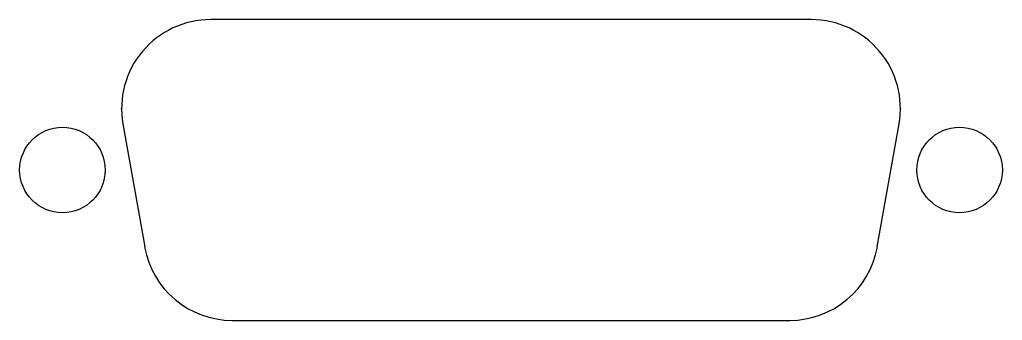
# Model space of a CAD drawing. Extents: x -0.72 to 0.72, y 0 to 0.44.
import ezdxf

# ---------------------------------------------------------------- set-up
doc = ezdxf.new("R2010")
doc.units = 0
doc.header["$MEASUREMENT"] = 0
doc.header["$PDSIZE"] = -1
doc.layers.get('0').update_dxf_attribs({"linetype": 'CONTINUOUS'})

msp = doc.modelspace()

# ---------------------------------------------------------------- linework, layer by layer
at = {"color": 7, "linetype": 'CONTINUOUS'}
for p, q in [((0.439, 0.44), (-0.439, 0.44)), ((-0.567, 0.2874), (-0.5353, 0.1074)), ((0.5353, 0.1074), (0.567, 0.2874)), ((-0.4073, 0), (0.4073, 0))]:
    msp.add_line(p, q, dxfattribs=at)
for centre in [(-0.6555, 0.22), (0.6555, 0.22)]:
    msp.add_circle(centre, 0.0625, dxfattribs=at)
for centre, start, end in [((-0.439, 0.31), 90, 190), ((0.439, 0.31), 350, 90), ((-0.4073, 0.13), 190, 270), ((0.4073, 0.13), 270, 350)]:
    msp.add_arc(centre, 0.13, start, end, dxfattribs=at)
at = {"color": 7}
for p in [(-0.569, 0.31), (0.569, 0.31)]:
    msp.add_point(p, dxfattribs=at)

doc.saveas('drawing.dxf')
